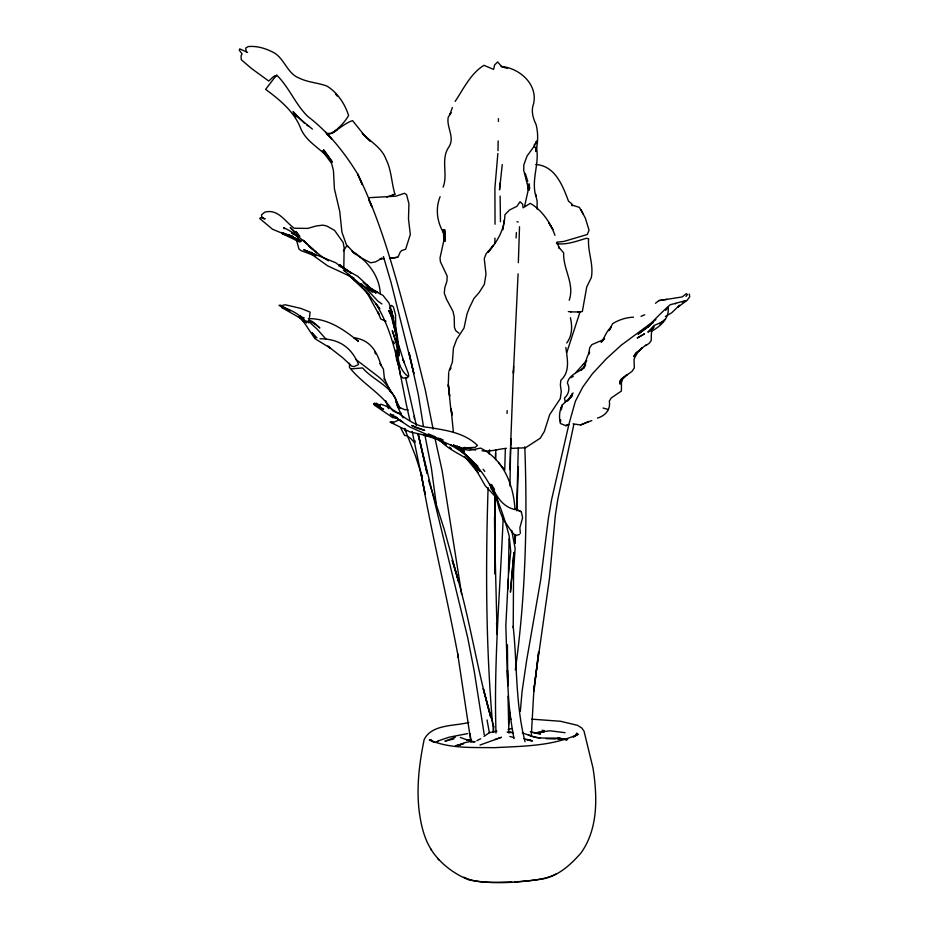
<?xml version="1.0" encoding="UTF-8"?>
<svg xmlns="http://www.w3.org/2000/svg" width="929" height="929" viewBox="0 0 929 929"><rect width="100%" height="100%" fill="white"/><g stroke="black" fill="none" stroke-linecap="round" stroke-linejoin="round"><path stroke-width="1.39" d="M500.464 221.706L500.127 196.065M494.832 495.889L495.238 574.296L494.867 497.108M507.455 644.819L507.71 685.254M494.89 243.456L494.925 238.114M495.041 224.249L494.902 187.948L497.863 153.506M518.266 448.15L516.687 510.242M498.408 121.455L498.443 118.703M498.014 150.684L498.153 140.918M495.424 458.961L495.517 453.282M508.163 588.858L508.337 578.837M508.442 573.112L509.034 538.82M509.94 485.983L510.822 438.593L509.951 469.586M518.347 262.686L519.52 226.769M495.587 459.704L495.807 449.624M513.214 627.69L513.563 571.962L515.107 548.342L511.693 530.308M504.726 470.202L505.353 448.649M513.505 370.427L510.636 444.585M513.621 366.189L513.389 373.295L518.092 273.858M516.872 510.845L518.347 466.648M488.097 487.562C485.623 564.205 485.809 641.068 492.022 717.536L493.613 731.831M489.374 454.2L489.537 449.857M507.048 413.463L507.164 410.618M503.135 518.835C500.162 590.229 493.636 661.576 496.016 733.097M560.582 421.696L560.675 419.641M569.21 300.23C574.97 283.856 562.869 269.062 563.671 252.885L558.457 246.835L559.455 248.484L557.145 242.469M516.094 237.94L516.385 232.54M531.33 735.571L533.641 694.242L538.657 651.995L533.711 691.037L534.384 685.451M514.771 543.5L515.27 534.825M515.119 540.678L514.91 543.558L515.479 534.976M515.34 537.81L515.549 534.941M520.345 711.37L522.075 691.362L526.697 660.066L540.655 580.068L548.447 517.871L551.605 499.628L569.012 423.868L575.411 401.2L582.75 387.103L592.354 373.83L606.509 358.606L621.385 345.065L655.92 319.588M500.162 182.978L499.523 189.864L502.264 164.584M309.485 317.265L310.112 312.098L300.648 308.347L285.284 304.782L282.846 305.211M597.463 418.073C605.302 415.82 610.817 409.596 609.319 401.084L611.247 397.949L621.42 391.028L621.443 380.379L622.685 377.998M524.664 205.75L527.881 191.664L528.044 184.151L528.891 190.457L523.747 170.506L523.828 164.828L527.08 155.979L533.885 146.643L536.532 141.045L536.068 143.751M493.845 731.68L493.136 732.307L493.822 726.559M504.215 220.208L502.961 229.765M515.328 669.809C525.663 595.965 527.521 521.227 524.804 446.791M534.721 682.652L549.515 578.105L555.31 515.641L557.83 499.198L573.867 424.46M508.604 725.015L510.149 712.369M444.352 238.126L443.969 241.226L443.238 229.753L444.352 238.126L440.021 257.995L440.427 261.792L447.174 276.099L446.919 281.232L444.817 287.642L444.271 293.158L446.535 299.312L452.922 311.227L454.188 316.464L454.432 327.345L455.674 330.596L458.88 333.209M621.083 382.806L621.443 380.379L627.203 374.48L621.234 379.148L632.01 371.391L634.333 367.849L634.031 359.523L635.006 357.073L637.538 352.799L642.415 347.62L638.595 351.174M565.355 402.129L564.437 398.053C568.908 394.337 570.174 388.101 567.375 383.003C568.78 374.828 578.79 372.053 584.538 367.361L580.939 370.265L585.456 365.318C584.724 359.686 592.156 346.993 588.649 354.286L589.729 347.655L591.912 344.601L602.247 340.188L604.268 338.4M537.008 209.048L537.171 201.43L535.592 194.347L535.824 196.019C530.982 179.622 539.83 163.365 536.393 147.212M561.325 409.828L562.451 404.812L571.974 395.754L568.653 399.122L573.054 392.909M448.707 372.552L448.266 385.326L449.682 396.172L448.347 384.711L450.693 408.377L452.179 414.973L451.041 408.412L453.387 431.939M620.897 384.014L622.291 379.462M443.11 187.159C448.335 173.944 440.125 159.01 449.206 146.492C454.85 136.981 446.373 127.25 448.196 117.368L450.948 112.606L449.88 114.627L452.353 107.532M440.114 196.693C435.202 208.781 437.071 222.112 443.748 233.156M571.823 395.812L572.519 393.652L570.476 397.891M576.026 735.245L576.839 733.074L575.748 735.745L577.373 734.247L573.193 737.022L578.21 734.165C552.198 746.335 522.4 746.161 494.251 747.682C472.64 747.276 449.439 748.913 429.303 739.809L434.087 742.283L430.58 739.809L432.38 741.179M566.795 352.509L579.998 312.016L570.708 311.865M300.264 316.092L300.508 315.477L299.986 316.452L304.224 317.927M635.854 353.357L633.787 356.62L636.69 352.358L646.34 344.613M560.965 408.168L562.451 404.812C559.27 410.525 558.863 417.214 560.35 423.485L566.214 425.807L568.92 424.565M566.736 342.998C572.369 335.508 572.392 326.416 570.394 317.706M448.881 371.356L452.377 362.217L453.445 347.957L456.72 339.271L464.024 328.018L467.008 313.944L469.575 307.383L473.953 298.453L479.225 292.414L484.346 284.355L485.995 274.183L484.253 258.692L485.995 253.965L493.45 245.314L488.201 252.154C497.654 241.296 504.528 229.126 504.923 214.727L509.406 210.07L516.93 206.296L520.054 201.698L522.644 204.229L523.073 207.829L530.285 203.358C542.106 210.256 550.398 222.635 554.961 235.339M571.207 396.532L572.438 394.117M493.136 732.307L493.74 731.135M455.152 101.424C463.629 88.708 470.62 73.565 483.986 65.297L493.601 69.408L494.576 65.018L497.642 61.941L501.95 66.888L507.548 68.398M575.864 372.517L586.396 360.742M449.891 369.951L451.099 368M343.416 251.097L346.668 245.906L347.76 246.15L355.726 254.581M389.518 308.277L391.492 305.386L393.362 306.779L395.568 314.85L395.673 328.843L396.66 335.137M281.835 306.884L282.462 306.024L280.117 305.072M393.617 414.868L393.002 415.704L409.666 426.91L452.725 445.92L450.797 444.921L465.394 454.304L477.773 466.323L460.877 450.913C487.969 471.096 500.952 504.192 509.15 535.836L510.729 551.338L508.453 574.598L505.829 625.879L507.768 685.788L507.489 670.006C507.652 692.988 509.58 716.096 514.039 738.648M686.008 296.421L687.495 294.481L686.287 293.715L682.188 296.943L658.835 300.613L655.491 303.272M604.616 338.69L601.168 342.278C604.93 337.39 606.219 331.049 611.352 327.008L608.948 330.712L612.629 323.664C618.877 319.808 626.111 317.439 633.473 317.195M586.536 360.777L583.435 364.574L586.652 360.8M665.663 310.298L668.137 307.278C669.623 318.519 660.182 326.636 651.194 331.374M634.356 355.203L636.69 352.358M659.555 323.896L664.955 319.367M583.482 367.408L585.456 365.318M651.136 329.818L654.062 326.729C650.393 330.469 651.601 335.996 651.171 340.676L649.266 343.231L645.713 345.704M567.201 401.2L569.163 399.505M565.761 425.679L567.247 424.565M650.37 325.347L638.049 334.243L653.168 322.386L647.339 327.333C654.608 319.495 662.087 311.877 670.204 304.747L686.02 300.485L682.443 302.459M484.009 736.407L489.537 732.563L496.91 731.239M336.658 130.153L332.617 132.882L336.855 130.002M414.334 441.449L415.147 440.915M571.021 377.685L573.298 376.268M665.385 316.487L671.667 312.818L679.517 305.235L677.775 307.162L687.065 300.369L689.748 296.746L689.283 294.04M650.288 330.747L647.861 332.164L653.923 325.58L663.143 321.539M556.181 873.934C543.511 880.495 528.508 880.587 514.561 882.016M675.278 303.853L675.964 303.469M476.879 740.68L480.688 738.718M398.169 420.198L394.326 422.08L391.33 422.358L393.664 423.369M519.52 534.465L515.456 535.627L511.821 531.911L502.926 518.812L499.465 510.079L496.063 497.212L489.606 483.963L495.343 494.518M573.042 423.868L580.66 424.948L591.727 420.57M580.66 424.948L588.638 421.476M438.07 740.959L448.904 737.254L467.705 733.562M641.01 316.348L644.738 314.757M455.373 737.138L444.91 741.226L453.933 738.869M386.685 197.041L394.906 194.173C391.434 182.63 391.55 170.181 385.976 159.161C381.738 147.595 370.392 141.684 362.275 133.23L370.357 141.22L364.273 135.228L352.544 120.607C343.684 123.603 337.297 130.977 328.761 134.403L326.497 133.648L331.676 139.025L325.626 132.162M393.188 194.776L394.906 194.173M494.878 739.554L501.486 737.266L480.049 745.035M415.158 442.099L414.253 442.32L410.699 438.43L406.426 435.596L404.649 435.504L400.922 428.385M463.676 743.85L455.512 745.836L462.619 743.711L457.532 746.092L463.768 742.921L469.633 741.609L475.091 741.702L472.768 741.841M508.07 729.462L512.007 728.51M658.835 300.613L666.976 299.324M397.275 257.275L389.46 258.413L397.937 257.263L400.236 252.049L401.758 250.528L405.636 249.262L410.316 234.468L408.493 219.023L408.923 203.788L406.588 194.684L404.545 193.267L395.824 196.193L369.289 197.68M468.785 722.46C454.269 726.269 431.66 724.097 424.147 739.612C419.339 762.999 416.343 786.968 419.142 810.808C420.93 824.476 423.938 838.411 431.555 850.093M556.819 242.202L563.984 241.401L587.314 234.48L589.056 230.206L585.27 217.92L579.417 207.376L571.916 205.019L572.218 205.75L571.649 203.695L568.536 201.233C562.695 185.754 555.252 165.803 535.836 164.526M544.348 731.878L537.589 732.493L549.945 730.775L565.053 732.702M608.472 409.561L603.095 408.028M577.826 311.947L582.344 311.529L586.756 286.864L591.297 277.666C593.921 264.544 587.581 251.922 588.58 238.73L586.338 238.312C576.665 241.11 566.69 245.082 556.471 243.642M384.049 258.68L379.984 258.877L382.167 258.146L375.618 261.839L370.706 262.802L360.557 257.588L353.984 252.746M511.867 882.097C496.005 881.923 478.598 884.327 463.85 877.231M508.442 719.267L511.136 719.197M557.179 738.938L567.271 738.718L558.48 738.985M327.391 133.404L331.421 133.358C338.388 128.922 344.438 122.651 348.596 115.544C344.868 103.816 337.506 92.586 326.915 86.06C317.939 82.716 308.08 82.472 299.37 78.164C287.793 73.948 284.855 60.013 275.1 53.394C267.006 48.784 257.705 45.718 248.298 46.555L245.674 48.041L246.324 51.85M526.894 739.948L530.645 739.914M531.713 719.162L560.477 721.264L577.501 725.328L581.693 727.918L584.016 731.111L593.004 768.016C597.382 796.408 598.462 828.703 580.869 853.124C569.814 865.735 556.099 878.021 538.599 879.519C515.595 882.771 491.859 884.362 468.913 879.891C453.468 873.759 439.394 862.913 430.545 848.711M466.939 740.297L470.98 740.378L467.891 740.216L460.343 737.44M506.421 448.289C498.327 449.021 490.373 451.97 482 450.786M510.497 448.405L525.454 447.778L540.237 438.221L544.313 431.544L549.666 414.671L560.257 398.704L561.267 391.841L560.396 385.129L560.802 380.321C570.476 371.542 567.259 358.803 565.831 347.469M545.904 738.625L555.739 738.973M467.891 740.216L471.781 740.401M308.347 318.589C328.1 318.461 343.521 329.412 358.385 341.268L353.81 337.738C370.23 339.747 376.721 351.267 381.169 365.62L380.019 363.46L383.445 369.208L384.513 379.717L384.351 378.521L391.063 392.537M542.002 730.345L544.371 730.531M563.775 739.263L567.642 739.6M408.191 409.933L404.312 409.55L399.005 407.134M507.118 732.029L513.389 732.679L508.895 732.133M540.318 738.032L535.661 737.359L522.214 732.946M568.327 311.552L571.091 311.865M319.982 338.76C338.818 338.888 351.208 346.958 358.571 364.47L354.17 366.583L351.836 366.247L342.731 357.77L327.751 346.076L330.48 348.212L314.896 338.632L301.844 319.065L304.689 322.421L298.279 316.789M537.763 733.457L533.978 732.993L540.597 733.922L530.32 731.797M351.568 368.871L362.589 367.93C371.623 378.405 385.21 383.549 393.408 394.906C397.937 400.202 396.729 407.912 401.026 413.289L396.695 412.824M508.221 732.191L510.567 732.482M567.387 739.414L557.493 738.021L566.585 739.774M475.613 450.089L464.221 447.383M397.496 418.456L392.642 417.585L374.793 405.404L373.946 403.918L374.991 403.407L378.451 405.288M528.276 740.204L532.433 740.982L523.724 738.543M516.988 221.764L518.15 221.996M566.458 739.728C553.998 735.942 540.423 740.75 528.322 734.92M386.058 321.271L380.739 319.007L377.929 311.981L378.951 314.525L367.118 292.995L368.999 295.294L364.11 289.476M265.288 218.768L260.48 217.665L259.76 218.536L272.534 229.266L288.443 235.792L282.219 233.655L299.812 242.086L301.635 240.866L281.592 232.505L292.844 236.512L289.024 235.06L298.557 240.03M393.408 422.347L390.017 422.091L409.944 431.915L430.15 436.398L423.566 434.818L438.233 439.672L446.28 444.585L439.661 439.58M509.847 736.465L513.772 737.533M428.327 433.866L435.713 437.013M438.186 438.058L443.11 440.16L440.706 439.103M514.631 508.953L521.308 511.856M458.311 448.092L464.012 452.377L453.515 445.107L461.829 448.022L475.091 447.383L477.436 445.386C464.268 432.542 445.27 430.069 427.921 427.363C409.584 425.97 397.833 409.004 380.635 404.208L379.694 404.893L380.182 406.867L380.333 405.787L376.152 403.081M312.632 254.976L300.799 250.493L298.964 249.018L296.432 239.821M310.425 252.665L315.93 255.812L310.913 252.223L314.397 254.813M309.113 252.084L303.76 249.727L335.59 262.675L342.871 268.04L357.723 276.308L372.622 289.953L382.969 295.376L388.914 302.9L391.806 311.563L392.63 317.184M514.608 508.546L521.343 511.635L522.586 517.755L519.88 527.765L520.356 533.316M436.316 437.78L439.405 439.243M427.468 434.993L437.559 439.347L444.48 443.748L441.612 441.832C453.05 453.828 470.829 456.847 480.003 471.479L476.902 467.751L477.878 468.936M338.69 265.74L346.331 269.445L351.685 273.463M353.891 278.038L327.705 265.88L311.494 254.244M309.194 319.948L312.69 321.748L319.843 327.96L314.478 323.478L315.303 324.198L308.521 320.261M501.079 66.435C519.241 67.863 538.17 84.318 533.548 103.874C530.889 110.853 532.979 118.111 536.079 124.532C538.39 133.474 537.996 142.625 535.882 151.543L535.766 147.339M378.556 405.45L376.291 404.254L376.082 405.183L383.572 409.375L373.946 403.918L376.082 405.183L374.282 403.186M464.349 451.355L458.88 448.486L469.435 450.333L480.583 448.092C503.762 459.623 513.586 485.124 515.026 509.626C502.299 506.723 495.738 495.668 491.336 484.439L492.637 486.285M290.162 310.936L282.033 306.628L281.592 307.499L300.508 318.275M370.09 288.129L377.755 292.298L367.907 287.258L372.622 289.953L366.781 285.04L371.403 289.349M395.661 412.255L392.549 410.56C381.343 393.141 362.147 383.619 349.501 367.419L349.467 363.297M283.74 227.756L284.019 227.907C301.368 235.455 312.283 251.724 328.506 260.794M345.727 271.384L343.498 270.095L361.764 285.366L376.106 293.018L367.536 287.665M247.602 52.43L239.763 48.889L239.252 50.108L242.109 53.917L241.041 55.763L241.296 59.723L251.48 68.479L268.771 81.067L272.929 77.13L275.019 75.655L275.565 76.608L276.203 75.516L265.636 89.37C279.327 99.519 293.564 111.027 300.253 127.238C304.689 139.571 316.348 146.213 325.429 154.702L322.375 150.904L331.618 163.469L333.43 170.425L334.417 188.866L339.747 211.44L341.93 232.134L346.424 244.826L348.27 246.859M461.585 449.624L464.477 451.355M393.722 416.122L390.226 413.986L401.363 421.371M459.065 447.023L462.607 449.195M278.99 305.281L283.833 308.289L284.948 307.789L282.033 306.628C291.3 310.216 300.706 314.548 306.651 322.886L301.832 318.333M453.515 445.107L457.114 447.348M381.924 303.934L377.952 301.205L363.773 286.004M457.219 446.117L462.758 450.159M350.628 273.021L339.573 264.707L343.8 268.028L344.148 247.869L343.149 242.469L334.568 230.38L326.625 225.933L322.874 225.143L316.185 225.979L307.743 228.406L294.226 228.232C285.006 221.729 278.398 208.677 264.87 212.102L261.537 214.82L261.63 216.445L264.277 219.012M355.563 359.233L378.149 376.512C388.427 384.594 394.453 396.335 399.772 407.994M304.294 123.069L293.018 111.666L298.081 117.309L312.411 129.108M306.616 124.8L308.939 126.518M293.831 234.433L291.59 232.738L296.943 236.384L299.695 240.623M395.185 416.32L397.415 418.015M399.656 419.711L403.012 422.254M369.858 289.291L371.855 290.858L367.524 287.63M363.181 282.37L370.683 289.233M296.815 234.12L299.661 236.384L295.945 231.588L299.661 236.384L290.243 227.524L294.934 232.598M347.818 274.694L358.571 283.554L369.231 294.714L353.891 279.594M308.997 246.15L316.615 252.839L303.249 240.263L305.536 242.62M348.061 274.31L366.247 291.532L379.787 308.73L375.722 303.493C397.391 338.319 400.213 381.064 409.898 420.082M449.52 447.081L451.424 448.719M361.091 283.612L362.879 285.203M308.834 321.55L316.894 328.901L325.986 339.097M367.721 287.816L372.413 292.124L367.222 287.084M309.229 245.964L313.015 249.471M353.879 252.874L352.045 251.155C367.118 260.352 379.578 275.681 380.298 293.912M316.963 337.808L311.738 332.652L315.872 337.738M366.769 287.293L369.498 289.999M407.994 376.524C400.829 370.776 397.867 361.996 397.844 352.997L398.251 356.121L396.149 342.743L392.282 330.678L397.078 344.345M464.686 456.522L477.889 472.524L475.102 468.053L485.217 485.797L496.388 497.689M468.564 459.925L476.194 468.46M306.825 320.888L308.567 322.851M276.587 74.982C289.174 87.245 295.306 104.303 307.859 116.497C328.239 132.057 344.322 152.31 357.688 174.037C385.384 230.636 399.656 292.612 416.18 353.101L425.168 389.309L433.123 429.175M293.564 114.139L295.991 117.089M335.613 94.038L337.227 96.07M498.49 462.41L503.681 469.075L501.741 466.474M483.115 469.284L484.775 471.444M437.756 858.547L438.674 859.801M580.927 209.559L583.412 214.344M396.114 401.839L400.097 408.516M389.82 308.3L391.806 311.563L390.494 309.427M396.892 405.474L398.297 407.889M396.149 401.99L397.577 404.463L396.265 402.094M400.469 413.126L403.151 417.795M390.389 313.596L388.612 310.437L392.444 318.74L392.015 317.288M493.287 487.202L494.565 489.537M391.411 313.328C396.416 326.741 398.576 341.535 399.029 355.9L398.042 346.262M495.981 495.726L497.538 499.094M404.684 428.78L405.868 431.37L404.916 429.14M391.481 312.899L393.687 318.171L391.086 310.332L392.328 315.814M390.203 391.446L389.123 388.833L390.145 391.353M388.519 408.667L385.616 400.515M404.533 428.385L415.402 455.744L422.126 476.345M496.887 499.012L498.408 502.995M428.501 480.27L444.167 529.135L458.787 582.309L452.202 560.384C468.936 611.619 475.927 665.385 490.756 717.176L483.277 688.621L493.682 726.629M398.947 366.63L396.637 359.686L395.719 353.043M392.444 318.74L389.948 311.087L397.461 340.304L392.955 321.515M397.02 339.863L404.057 362.275L402.907 359.221L408.249 373.191L408.748 376.233L407.285 377.766L403.105 378.115L400.562 375.792L395.905 350.291M395.87 340.653L397.171 344.671M525.326 173.444L527.777 181.457M383.433 256.555L391.016 282.3L413.881 373.586L409.027 352.532L418.364 394.906L423.427 426.341M393.606 341.291L394.302 343.672M525.082 741.76C515.34 704.054 517.302 664.781 513.168 626.343M284.019 227.907L284.228 228.697M529.042 186.264L529.611 188.575L529.193 183.791M418.027 433.715L467.647 637.375L474.092 670.355L484.264 734.758M405.567 377.534L416.355 425.424M418.004 433.808L427.085 473.36L418.247 433.889M434.842 437.71L442.181 470.875L461.667 594.281M374.886 351.615L375.386 353.937M412.174 431.358L425.157 494.216L421.139 473.43C431.811 535.185 446.954 596.035 458.38 657.639L457.695 653.9L470.898 741.667M424.843 434.853L431.323 467.682L436.2 503.576M487.051 719.963L489.386 732.795M414.125 416.285L414.462 418.851M470.074 733.585L471.166 741.957M534.349 144.355L534.593 147.154M496.55 623.138L497.143 634.402M496.934 626.645L494.704 537.229M507.977 696.216L508.929 733.213M494.495 517.186L494.658 532.932M507.675 682.072L507.698 684.859M435.608 742.468A72.474 12.96 -2.8 0 1 438.488 740.97M445.305 239.682L445.293 241.157L444.643 229.626L445.305 239.682M512.111 572.624L510.439 592.145L513.923 552.395L512.111 572.624M620.224 381.204L619.655 383.921L620.607 379.903L620.224 381.204M644.494 333.859L637.329 337.924L644.494 333.859M424.553 430.324L416.726 428.048L411.756 425.517L424.553 430.324M493.671 491.476L491.093 488.387L494.077 492.103L493.671 491.476M332.245 161.867L323.687 149.999L332.245 161.867M552.198 228.255L548.714 222.588L552.929 229.475L552.198 228.255M371.867 206.679L369.022 200.153L371.867 206.679M362.229 184.476L357.688 174.037L362.217 184.488"/></g></svg>
